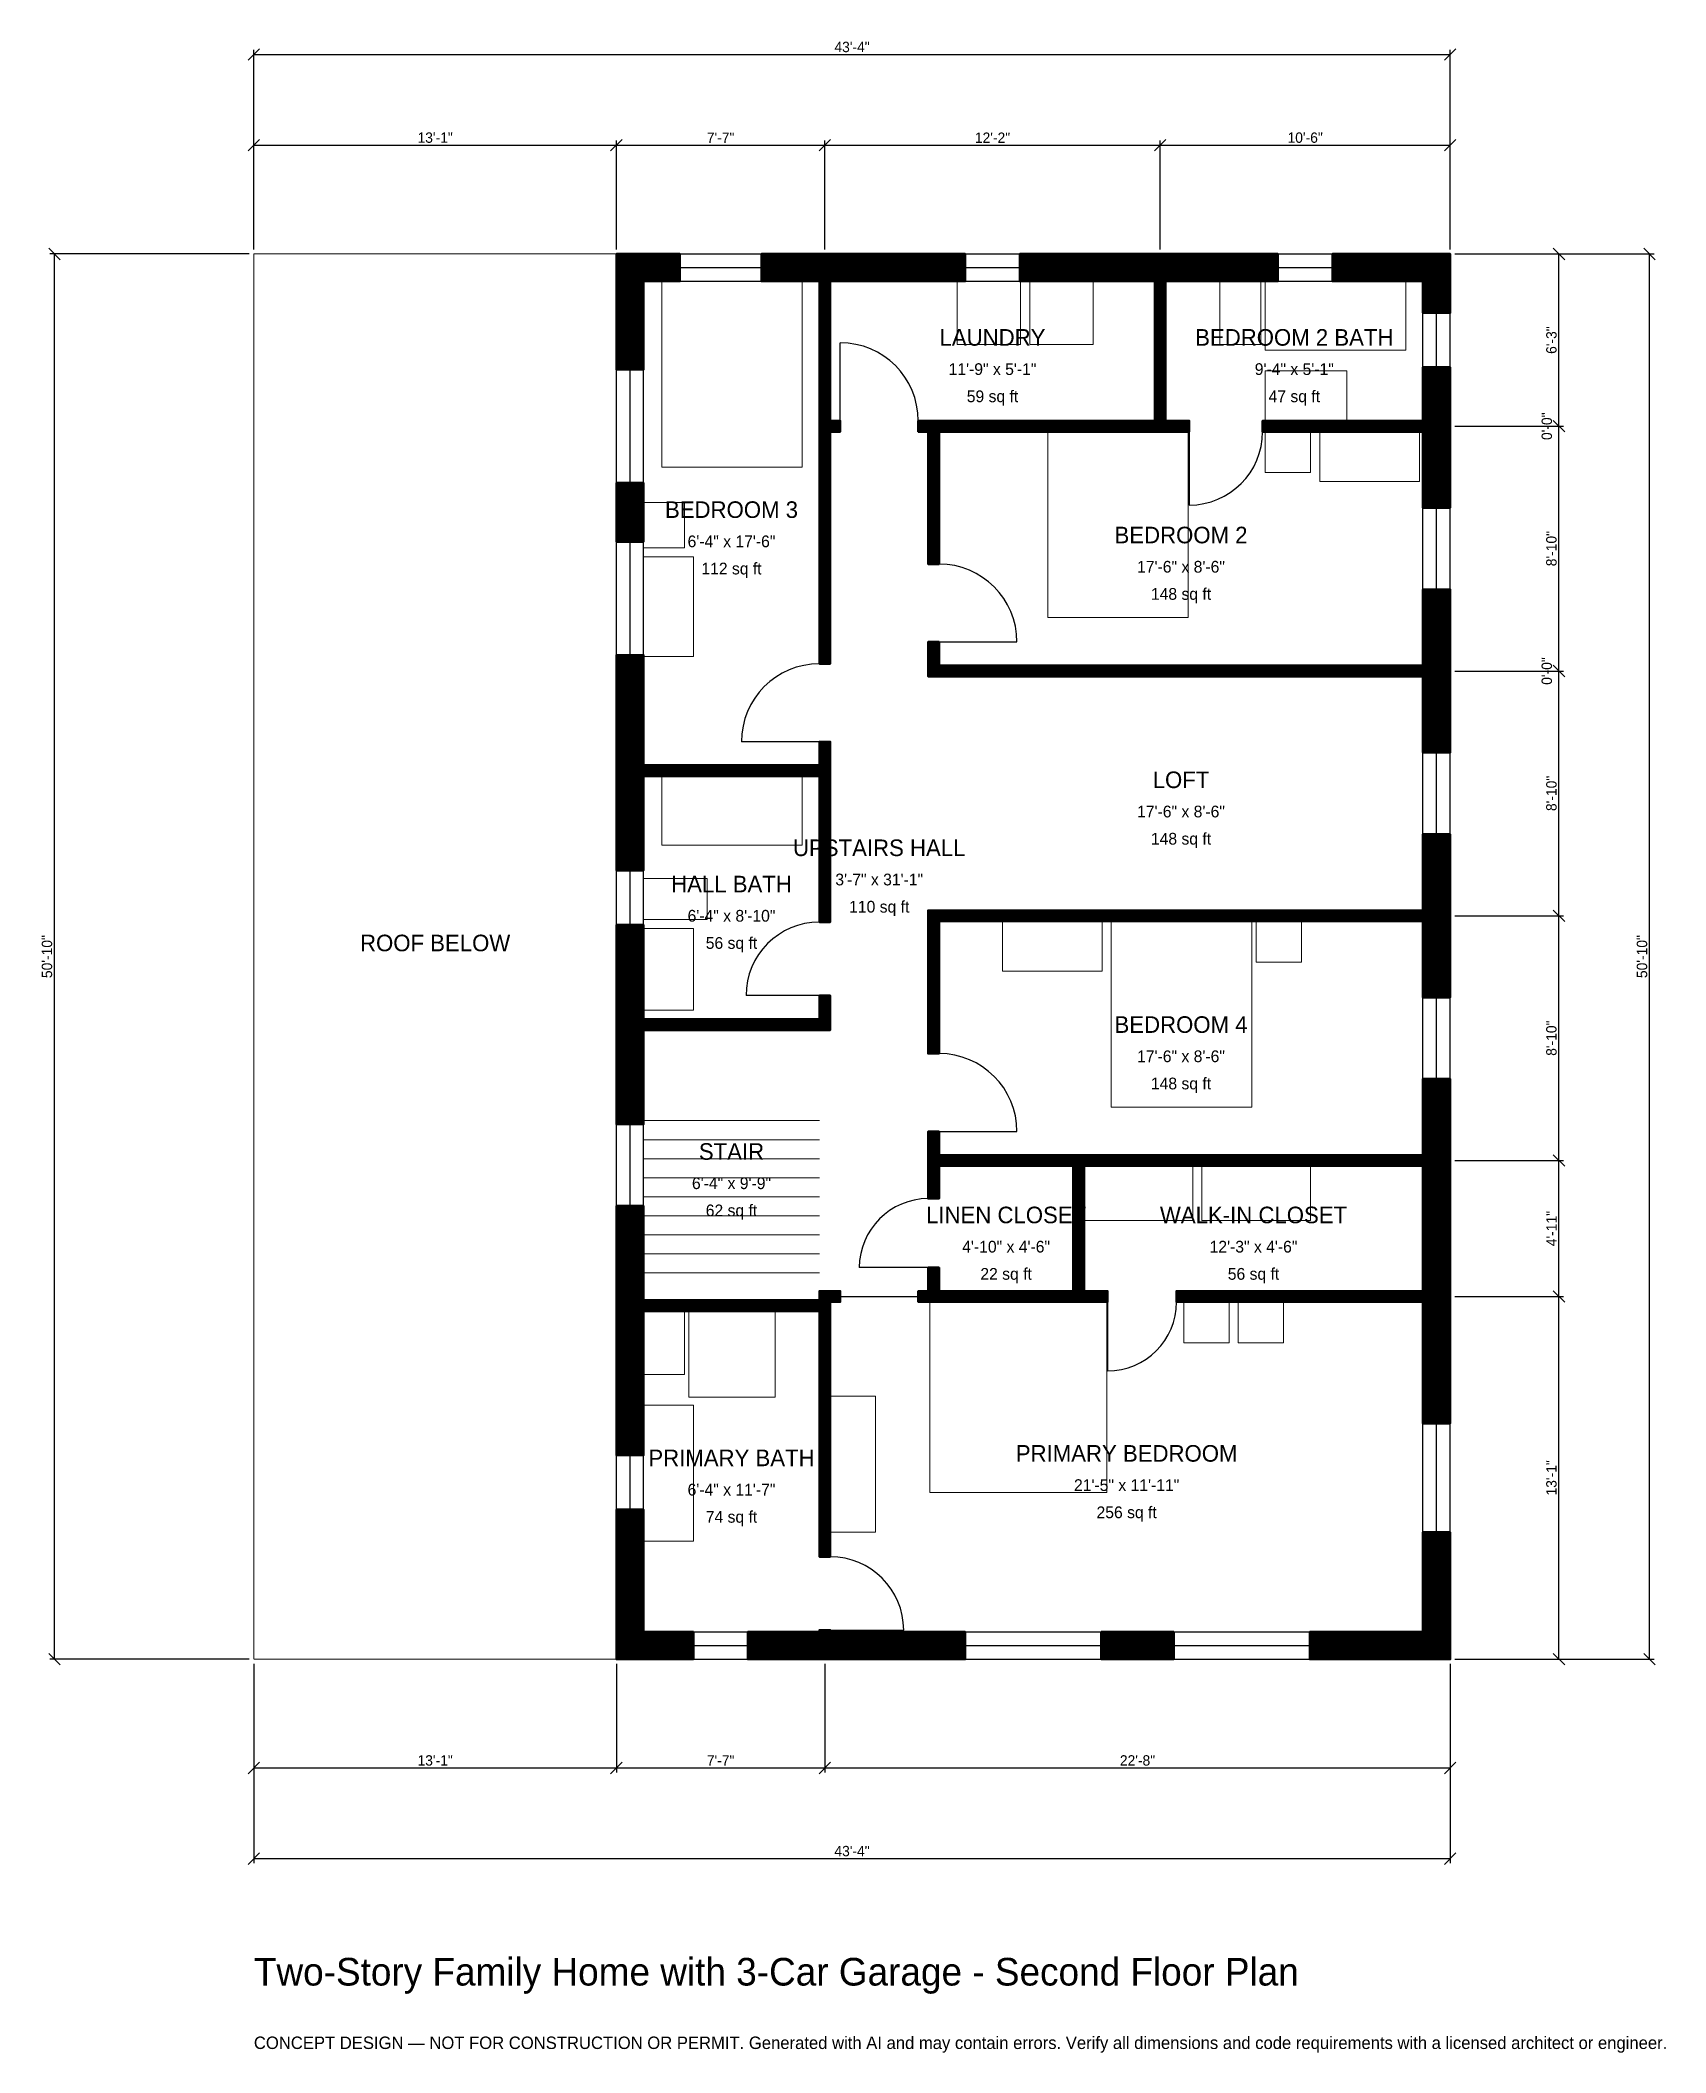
# Model space of a CAD drawing. Header units: inches. Extents: x -93 to 613, y -171 to 703.
import ezdxf
from ezdxf.enums import TextEntityAlignment as Align

# ---------------------------------------------------------------- set-up
doc = ezdxf.new("R2010")
doc.units = ezdxf.units.IN
doc.header["$MEASUREMENT"] = 0
doc.linetypes.add('DASHED', pattern=[0.6, 0.5, -0.1])
for name, color, linetype, lineweight in [('A-ANNO-DIMS', 1, 'Continuous', 13), ('A-ANNO-TEXT', 7, 'Continuous', 18), ('A-AREA-IDEN', 7, 'Continuous', 18), ('A-DOOR', 2, 'Continuous', 25), ('A-FLOR-FIXT', 9, 'Continuous', 13), ('A-FLOR-STRS', 3, 'Continuous', 18), ('A-FURN', 9, 'Continuous', 13), ('A-GLAZ', 4, 'Continuous', 25), ('A-SITE-PAVE', 8, 'Continuous', 13), ('A-WALL', 7, 'Continuous', 50), ('A-WALL-PATT', 8, 'Continuous', 13)]:
    doc.layers.add(name, color=color, linetype=linetype, lineweight=lineweight)
doc.dimstyles.new('PLAN', dxfattribs={"dimtxt": 4.5, "dimasz": 3, "dimexe": 2, "dimexo": 2, "dimgap": 1, "dimtad": 1, "dimdec": 0, "dimlunit": 4, "dimtsz": 2.5, "dimcen": 2.5, "dimclrd": 1, "dimclre": 1, "dimazin": 3, "dimtfac": 1, "dimtmove": 0, "dimatfit": 3})

msp = doc.modelspace()

# ---------------------------------------------------------------- hatches: boundary and pattern name
at = {"layer": 'A-WALL-PATT'}
h = msp.add_hatch(dxfattribs=at)
h.set_pattern_fill('ANSI31', color=8, scale=0.8)
h.paths.add_polyline_path([(242.126, 0), (214.5669, 0), (214.5669, 11.811), (242.126, 11.811), (245.6693, 11.811), (245.6693, 12.5984), (250.3937, 12.5984), (250.3937, 11.811), (253.937, 11.811), (309.0551, 11.811), (309.0551, 0), (253.937, 0), (250.3937, 0), (250.3937, 0), (245.6693, 0), (245.6693, 0), (242.126, 0)])
h.paths.add_polyline_path([(169.2913, 0), (169.2913, 0), (157.4803, 0), (157.4803, 0), (157.4803, 0), (157.4803, 11.811), (157.4803, 11.811), (157.4803, 64.9606), (169.2913, 64.9606), (169.2913, 11.811), (190.9449, 11.811), (190.9449, 0), (169.2913, 0)])
h.paths.add_polyline_path([(157.4803, 147.6378), (157.4803, 151.1811), (157.4803, 151.1811), (157.4803, 155.9055), (157.4803, 155.9055), (157.4803, 159.4488), (157.4803, 196.8504), (169.2913, 196.8504), (169.2913, 159.4488), (169.2913, 155.9055), (245.6693, 155.9055), (245.6693, 159.8425), (250.3937, 159.8425), (254.7244, 159.8425), (254.7244, 155.1181), (250.3937, 155.1181), (250.3937, 151.1811), (250.3937, 44.4882), (245.6693, 44.4882), (245.6693, 151.1811), (169.2913, 151.1811), (169.2913, 147.6378), (169.2913, 88.5827), (157.4803, 88.5827), (157.4803, 147.6378)])
h.paths.add_polyline_path([(157.4803, 269.685), (157.4803, 273.2283), (157.4803, 273.2283), (157.4803, 277.9528), (157.4803, 277.9528), (157.4803, 281.4961), (157.4803, 318.8976), (169.2913, 318.8976), (169.2913, 281.4961), (169.2913, 277.9528), (245.6693, 277.9528), (245.6693, 288.189), (250.3937, 288.189), (250.3937, 277.9528), (250.3937, 273.2283), (245.6693, 273.2283), (169.2913, 273.2283), (169.2913, 269.685), (169.2913, 232.2835), (157.4803, 232.2835), (157.4803, 269.685)])
h.paths.add_polyline_path([(157.4803, 379.9213), (157.4803, 383.4646), (157.4803, 383.4646), (157.4803, 388.189), (157.4803, 388.189), (157.4803, 391.7323), (157.4803, 436.0236), (169.2913, 436.0236), (169.2913, 391.7323), (169.2913, 388.189), (245.6693, 388.189), (245.6693, 398.4252), (250.3937, 398.4252), (250.3937, 388.189), (250.3937, 383.4646), (250.3937, 320.0787), (245.6693, 320.0787), (245.6693, 383.4646), (169.2913, 383.4646), (169.2913, 379.9213), (169.2913, 342.5197), (157.4803, 342.5197), (157.4803, 379.9213)])
h.paths.add_polyline_path([(157.4803, 510.8268), (169.2913, 510.8268), (169.2913, 485.2362), (157.4803, 485.2362), (157.4803, 510.8268)])
h.paths.add_polyline_path([(157.4803, 598.4252), (157.4803, 598.4252), (157.4803, 610.2362), (157.4803, 610.2362), (157.4803, 610.2363), (169.2913, 610.2363), (169.2913, 610.2362), (185.0394, 610.2362), (185.0394, 598.4252), (169.2913, 598.4252), (169.2913, 560.0394), (157.4803, 560.0394), (157.4803, 598.4252)])
h.paths.add_polyline_path([(242.126, 610.2362), (245.6693, 610.2362), (245.6693, 610.2363), (250.3937, 610.2363), (250.3937, 610.2362), (253.937, 610.2362), (309.0551, 610.2362), (309.0551, 598.4252), (253.937, 598.4252), (250.3937, 598.4252), (250.3937, 537.7953), (254.7244, 537.7953), (254.7244, 533.0709), (250.3937, 533.0709), (250.3937, 432.2835), (245.6693, 432.2835), (245.6693, 533.0709), (245.6693, 537.7953), (245.6693, 598.4252), (242.126, 598.4252), (220.4724, 598.4252), (220.4724, 610.2362), (242.126, 610.2362)])
h.paths.add_polyline_path([(387.7953, 610.2362), (391.3386, 610.2362), (391.3386, 610.2363), (396.063, 610.2363), (396.063, 610.2362), (399.6063, 610.2362), (444.8819, 610.2362), (444.8819, 598.4252), (399.6063, 598.4252), (396.063, 598.4252), (396.063, 537.7953), (406.2992, 537.7953), (406.2992, 533.0709), (396.063, 533.0709), (396.063, 533.0709), (391.3386, 533.0709), (391.3386, 533.0709), (297.6378, 533.0709), (297.6378, 533.0709), (297.6378, 475.5906), (292.9134, 475.5906), (292.9134, 533.0709), (288.5827, 533.0709), (288.5827, 537.7953), (292.9134, 537.7953), (292.9134, 537.7953), (391.3386, 537.7953), (391.3386, 598.4252), (387.7953, 598.4252), (332.6772, 598.4252), (332.6772, 610.2362), (387.7953, 610.2362)])
h.paths.add_polyline_path([(507.874, 610.2362), (507.874, 610.2363), (519.685, 610.2363), (519.685, 610.2362), (519.6851, 610.2362), (519.6851, 598.4252), (519.685, 598.4252), (519.685, 584.6457), (507.874, 584.6457), (507.874, 598.4252), (468.5039, 598.4252), (468.5039, 610.2362), (507.874, 610.2362)])
h.paths.add_polyline_path([(519.685, 541.3386), (519.685, 537.7953), (519.6851, 537.7953), (519.6851, 533.0709), (519.685, 533.0709), (519.685, 529.5276), (519.685, 500), (507.874, 500), (507.874, 529.5276), (507.874, 533.0709), (438.189, 533.0709), (438.189, 537.7953), (507.874, 537.7953), (507.874, 541.3386), (507.874, 561.0236), (519.685, 561.0236), (519.685, 541.3386)])
h.paths.add_polyline_path([(519.685, 435.0394), (519.685, 431.4961), (519.6851, 431.4961), (519.6851, 426.7717), (519.685, 426.7717), (519.685, 423.2283), (519.685, 393.7008), (507.874, 393.7008), (507.874, 423.2283), (507.874, 426.7717), (292.9134, 426.7717), (292.9134, 426.7717), (292.9134, 431.4961), (292.9134, 441.7323), (297.6378, 441.7323), (297.6378, 431.4961), (507.874, 431.4961), (507.874, 435.0394), (507.874, 464.5669), (519.685, 464.5669), (519.685, 435.0394)])
h.paths.add_polyline_path([(519.685, 328.7402), (519.685, 325.1969), (519.6851, 325.1969), (519.6851, 320.4724), (519.685, 320.4724), (519.685, 316.9291), (519.685, 287.4016), (507.874, 287.4016), (507.874, 316.9291), (507.874, 320.4724), (297.6378, 320.4724), (297.6378, 262.9921), (292.9134, 262.9921), (292.9134, 320.4724), (292.9134, 325.1969), (297.6378, 325.1969), (507.874, 325.1969), (507.874, 328.7402), (507.874, 358.2677), (519.685, 358.2677), (519.685, 328.7402)])
h.paths.add_polyline_path([(519.685, 222.4409), (519.685, 218.8976), (519.6851, 218.8976), (519.6851, 214.1732), (519.685, 214.1732), (519.685, 210.6299), (519.685, 163.3858), (519.685, 159.8425), (519.6851, 159.8425), (519.6851, 155.1181), (519.685, 155.1181), (519.685, 151.5748), (519.685, 102.3622), (507.874, 102.3622), (507.874, 151.5748), (507.874, 155.1181), (400.7874, 155.1181), (400.7874, 159.8425), (507.874, 159.8425), (507.874, 163.3858), (507.874, 210.6299), (507.874, 214.1732), (360.6299, 214.1732), (360.6299, 159.8425), (370.8661, 159.8425), (370.8661, 155.1181), (360.6299, 155.1181), (355.9055, 155.1181), (297.6378, 155.1181), (292.9134, 155.1181), (288.5827, 155.1181), (288.5827, 159.8425), (292.9134, 159.8425), (292.9134, 170.0787), (297.6378, 170.0787), (297.6378, 159.8425), (355.9055, 159.8425), (355.9055, 214.1732), (297.6378, 214.1732), (297.6378, 200), (292.9134, 200), (292.9134, 214.1732), (292.9134, 218.8976), (292.9134, 229.1339), (297.6378, 229.1339), (297.6378, 218.8976), (355.9055, 218.8976), (360.6299, 218.8976), (507.874, 218.8976), (507.874, 222.4409), (507.874, 251.9685), (519.685, 251.9685), (519.685, 222.4409)])
h.paths.add_polyline_path([(519.685, 11.811), (519.6851, 11.811), (519.6851, 0), (519.685, 0), (519.685, 0), (507.874, 0), (507.874, 0), (458.6614, 0), (458.6614, 11.811), (507.874, 11.811), (507.874, 55.1181), (519.685, 55.1181), (519.685, 11.811)])
h.paths.add_polyline_path([(368.1102, 0), (368.1102, 11.811), (399.6063, 11.811), (399.6063, 0), (368.1102, 0)])

# ---------------------------------------------------------------- linework, layer by layer
at = {"layer": 'A-DOOR'}
for p, q in [((254.7244, 537.7953), (254.7244, 571.6535)), ((406.2992, 533.0709), (406.2992, 501.1811)), ((297.6378, 441.7323), (331.4961, 441.7323)), ((245.6693, 398.4252), (211.811, 398.4252)), ((245.6693, 288.189), (213.7795, 288.189)), ((297.6378, 229.1339), (331.4961, 229.1339)), ((292.9134, 170.0787), (262.9921, 170.0787)), ((254.7244, 157.4803), (288.5827, 157.4803)), ((370.8661, 155.1181), (370.8661, 125.1969)), ((250.3937, 12.5984), (282.2835, 12.5984))]:
    msp.add_line(p, q, dxfattribs=at)
for centre, radius, start, end in [((254.7244, 537.7953), 33.8583, 0, 90), ((406.2992, 533.0709), 31.8898, 270, 360), ((297.6378, 441.7323), 33.8583, 0, 90), ((245.6693, 398.4252), 33.8583, 90, 180), ((245.6693, 288.189), 31.8898, 90, 180), ((297.6378, 229.1339), 33.8583, 0, 90), ((292.9134, 170.0787), 29.9213, 90, 180), ((370.8661, 155.1181), 29.9213, 270, 360), ((250.3937, 12.5984), 31.8898, 0, 90)]:
    msp.add_arc(centre, radius, start, end, dxfattribs=at)
at = {"layer": 'A-FLOR-FIXT'}
for points in [[(419.685, 570.8661), (437.4016, 570.8661), (437.4016, 598.4252), (419.685, 598.4252)], [(439.3701, 568.5039), (500.3937, 568.5039), (500.3937, 598.4252), (439.3701, 598.4252)], [(439.3701, 537.7953), (474.8031, 537.7953), (474.8031, 559.4488), (439.3701, 559.4488)], [(177.1654, 353.5433), (238.189, 353.5433), (238.189, 383.4646), (177.1654, 383.4646)], [(169.2913, 321.2598), (196.8504, 321.2598), (196.8504, 338.9764), (169.2913, 338.9764)], [(169.2913, 281.8898), (190.9449, 281.8898), (190.9449, 317.3228), (169.2913, 317.3228)], [(169.2913, 123.622), (187.0079, 123.622), (187.0079, 151.1811), (169.2913, 151.1811)], [(188.9764, 113.7795), (226.378, 113.7795), (226.378, 151.1811), (188.9764, 151.1811)], [(169.2913, 51.1811), (190.9449, 51.1811), (190.9449, 110.2362), (169.2913, 110.2362)]]:
    msp.add_lwpolyline(points, close=True, dxfattribs=at)
at = {"layer": 'A-FLOR-STRS'}
for p, q in [((169.2913, 233.8583), (245.6693, 233.8583)), ((169.2913, 225.5906), (245.6693, 225.5906)), ((169.2913, 217.3228), (245.6693, 217.3228)), ((169.2913, 209.0551), (245.6693, 209.0551)), ((169.2913, 200.7874), (245.6693, 200.7874)), ((169.2913, 192.5197), (245.6693, 192.5197)), ((169.2913, 184.252), (245.6693, 184.252)), ((169.2913, 175.9843), (245.6693, 175.9843)), ((169.2913, 167.7165), (245.6693, 167.7165))]:
    msp.add_line(p, q, dxfattribs=at)
at = {"layer": 'A-FURN'}
for points in [[(177.1654, 517.7165), (238.189, 517.7165), (238.189, 598.4252), (177.1654, 598.4252)], [(305.5118, 570.8661), (333.0709, 570.8661), (333.0709, 598.4252), (305.5118, 598.4252)], [(337.0079, 570.8661), (364.5669, 570.8661), (364.5669, 598.4252), (337.0079, 598.4252)], [(344.8819, 452.3622), (405.9055, 452.3622), (405.9055, 533.0709), (344.8819, 533.0709)], [(439.3701, 515.3543), (459.0551, 515.3543), (459.0551, 533.0709), (439.3701, 533.0709)], [(462.9921, 511.4173), (506.2992, 511.4173), (506.2992, 533.0709), (462.9921, 533.0709)], [(169.2913, 482.6772), (187.0079, 482.6772), (187.0079, 502.3622), (169.2913, 502.3622)], [(169.2913, 435.4331), (190.9449, 435.4331), (190.9449, 478.7402), (169.2913, 478.7402)], [(325.1969, 298.8189), (368.5039, 298.8189), (368.5039, 320.4724), (325.1969, 320.4724)], [(372.4409, 239.7638), (433.4646, 239.7638), (433.4646, 320.4724), (372.4409, 320.4724)], [(435.4331, 302.7559), (455.1181, 302.7559), (455.1181, 320.4724), (435.4331, 320.4724)], [(360.6299, 190.5512), (407.874, 190.5512), (407.874, 214.1732), (360.6299, 214.1732)], [(411.811, 190.5512), (459.0551, 190.5512), (459.0551, 214.1732), (411.811, 214.1732)], [(293.7008, 72.4409), (370.4724, 72.4409), (370.4724, 155.1181), (293.7008, 155.1181)], [(403.937, 137.4016), (423.622, 137.4016), (423.622, 155.1181), (403.937, 155.1181)], [(427.5591, 137.4016), (447.2441, 137.4016), (447.2441, 155.1181), (427.5591, 155.1181)], [(250.3937, 55.1181), (270.0787, 55.1181), (270.0787, 114.1732), (250.3937, 114.1732)]]:
    msp.add_lwpolyline(points, close=True, dxfattribs=at)
at = {"layer": 'A-GLAZ'}
for p, q in [((185.0394, 610.2362), (220.4724, 610.2362)), ((185.0394, 604.3307), (220.4724, 604.3307)), ((309.0551, 610.2362), (332.6772, 610.2362)), ((309.0551, 604.3307), (332.6772, 604.3307)), ((444.8819, 610.2362), (468.5039, 610.2362)), ((444.8819, 604.3307), (468.5039, 604.3307)), ((185.0394, 598.4252), (220.4724, 598.4252)), ((309.0551, 598.4252), (332.6772, 598.4252)), ((444.8819, 598.4252), (468.5039, 598.4252)), ((507.874, 561.0236), (507.874, 584.6457)), ((513.7795, 561.0236), (513.7795, 584.6457)), ((519.685, 561.0236), (519.685, 584.6457)), ((157.4803, 510.8268), (157.4803, 560.0394)), ((163.3858, 510.8268), (163.3858, 560.0394)), ((169.2913, 510.8268), (169.2913, 560.0394)), ((507.874, 464.5669), (507.874, 500)), ((513.7795, 464.5669), (513.7795, 500)), ((519.685, 464.5669), (519.685, 500)), ((157.4803, 436.0236), (157.4803, 485.2362)), ((163.3858, 436.0236), (163.3858, 485.2362)), ((169.2913, 436.0236), (169.2913, 485.2362)), ((507.874, 358.2677), (507.874, 393.7008)), ((513.7795, 358.2677), (513.7795, 393.7008)), ((519.685, 358.2677), (519.685, 393.7008)), ((157.4803, 318.8976), (157.4803, 342.5197)), ((163.3858, 318.8976), (163.3858, 342.5197)), ((169.2913, 318.8976), (169.2913, 342.5197)), ((507.874, 251.9685), (507.874, 287.4016)), ((513.7795, 251.9685), (513.7795, 287.4016)), ((519.685, 251.9685), (519.685, 287.4016)), ((157.4803, 196.8504), (157.4803, 232.2835)), ((163.3858, 196.8504), (163.3858, 232.2835)), ((169.2913, 196.8504), (169.2913, 232.2835)), ((507.874, 55.1181), (507.874, 102.3622)), ((513.7795, 55.1181), (513.7795, 102.3622)), ((519.685, 55.1181), (519.685, 102.3622)), ((157.4803, 64.9606), (157.4803, 88.5827)), ((163.3858, 64.9606), (163.3858, 88.5827)), ((169.2913, 64.9606), (169.2913, 88.5827)), ((190.9449, 11.811), (214.5669, 11.811)), ((309.0551, 11.811), (368.1102, 11.811)), ((399.6063, 11.811), (458.6614, 11.811)), ((190.9449, 5.9055), (214.5669, 5.9055)), ((190.9449, 0), (214.5669, 0)), ((309.0551, 5.9055), (368.1102, 5.9055)), ((309.0551, 0), (368.1102, 0)), ((399.6063, 5.9055), (458.6614, 5.9055)), ((399.6063, 0), (458.6614, 0))]:
    msp.add_line(p, q, dxfattribs=at)
at = {"layer": 'A-SITE-PAVE', "linetype": 'DASHED'}
msp.add_lwpolyline([(0, 0), (157.4803, 0), (157.4803, 610.2362), (0, 610.2362)], close=True, dxfattribs=at)
at = {"layer": 'A-WALL'}
for points in [[(157.4803, 598.4252), (157.4803, 598.4252), (157.4803, 610.2362), (157.4803, 610.2362), (157.4803, 610.2363), (169.2913, 610.2363), (169.2913, 610.2362), (185.0394, 610.2362), (185.0394, 598.4252), (169.2913, 598.4252), (169.2913, 560.0394), (157.4803, 560.0394), (157.4803, 598.4252)], [(242.126, 610.2362), (245.6693, 610.2362), (245.6693, 610.2363), (250.3937, 610.2363), (250.3937, 610.2362), (253.937, 610.2362), (309.0551, 610.2362), (309.0551, 598.4252), (253.937, 598.4252), (250.3937, 598.4252), (250.3937, 537.7953), (254.7244, 537.7953), (254.7244, 533.0709), (250.3937, 533.0709), (250.3937, 432.2835), (245.6693, 432.2835), (245.6693, 533.0709), (245.6693, 537.7953), (245.6693, 598.4252), (242.126, 598.4252), (220.4724, 598.4252), (220.4724, 610.2362), (242.126, 610.2362)], [(387.7953, 610.2362), (391.3386, 610.2362), (391.3386, 610.2363), (396.063, 610.2363), (396.063, 610.2362), (399.6063, 610.2362), (444.8819, 610.2362), (444.8819, 598.4252), (399.6063, 598.4252), (396.063, 598.4252), (396.063, 537.7953), (406.2992, 537.7953), (406.2992, 533.0709), (396.063, 533.0709), (396.063, 533.0709), (391.3386, 533.0709), (391.3386, 533.0709), (297.6378, 533.0709), (297.6378, 533.0709), (297.6378, 475.5906), (292.9134, 475.5906), (292.9134, 533.0709), (288.5827, 533.0709), (288.5827, 537.7953), (292.9134, 537.7953), (292.9134, 537.7953), (391.3386, 537.7953), (391.3386, 598.4252), (387.7953, 598.4252), (332.6772, 598.4252), (332.6772, 610.2362), (387.7953, 610.2362)], [(507.874, 610.2362), (507.874, 610.2363), (519.685, 610.2363), (519.685, 610.2362), (519.6851, 610.2362), (519.6851, 598.4252), (519.685, 598.4252), (519.685, 584.6457), (507.874, 584.6457), (507.874, 598.4252), (468.5039, 598.4252), (468.5039, 610.2362), (507.874, 610.2362)], [(519.685, 541.3386), (519.685, 537.7953), (519.6851, 537.7953), (519.6851, 533.0709), (519.685, 533.0709), (519.685, 529.5276), (519.685, 500), (507.874, 500), (507.874, 529.5276), (507.874, 533.0709), (438.189, 533.0709), (438.189, 537.7953), (507.874, 537.7953), (507.874, 541.3386), (507.874, 561.0236), (519.685, 561.0236), (519.685, 541.3386)], [(157.4803, 510.8268), (169.2913, 510.8268), (169.2913, 485.2362), (157.4803, 485.2362), (157.4803, 510.8268)], [(519.685, 435.0394), (519.685, 431.4961), (519.6851, 431.4961), (519.6851, 426.7717), (519.685, 426.7717), (519.685, 423.2283), (519.685, 393.7008), (507.874, 393.7008), (507.874, 423.2283), (507.874, 426.7717), (292.9134, 426.7717), (292.9134, 426.7717), (292.9134, 431.4961), (292.9134, 441.7323), (297.6378, 441.7323), (297.6378, 431.4961), (507.874, 431.4961), (507.874, 435.0394), (507.874, 464.5669), (519.685, 464.5669), (519.685, 435.0394)], [(157.4803, 379.9213), (157.4803, 383.4646), (157.4803, 383.4646), (157.4803, 388.189), (157.4803, 388.189), (157.4803, 391.7323), (157.4803, 436.0236), (169.2913, 436.0236), (169.2913, 391.7323), (169.2913, 388.189), (245.6693, 388.189), (245.6693, 398.4252), (250.3937, 398.4252), (250.3937, 388.189), (250.3937, 383.4646), (250.3937, 320.0787), (245.6693, 320.0787), (245.6693, 383.4646), (169.2913, 383.4646), (169.2913, 379.9213), (169.2913, 342.5197), (157.4803, 342.5197), (157.4803, 379.9213)], [(519.685, 328.7402), (519.685, 325.1969), (519.6851, 325.1969), (519.6851, 320.4724), (519.685, 320.4724), (519.685, 316.9291), (519.685, 287.4016), (507.874, 287.4016), (507.874, 316.9291), (507.874, 320.4724), (297.6378, 320.4724), (297.6378, 262.9921), (292.9134, 262.9921), (292.9134, 320.4724), (292.9134, 325.1969), (297.6378, 325.1969), (507.874, 325.1969), (507.874, 328.7402), (507.874, 358.2677), (519.685, 358.2677), (519.685, 328.7402)], [(157.4803, 269.685), (157.4803, 273.2283), (157.4803, 273.2283), (157.4803, 277.9528), (157.4803, 277.9528), (157.4803, 281.4961), (157.4803, 318.8976), (169.2913, 318.8976), (169.2913, 281.4961), (169.2913, 277.9528), (245.6693, 277.9528), (245.6693, 288.189), (250.3937, 288.189), (250.3937, 277.9528), (250.3937, 273.2283), (245.6693, 273.2283), (169.2913, 273.2283), (169.2913, 269.685), (169.2913, 232.2835), (157.4803, 232.2835), (157.4803, 269.685)], [(519.685, 222.4409), (519.685, 218.8976), (519.6851, 218.8976), (519.6851, 214.1732), (519.685, 214.1732), (519.685, 210.6299), (519.685, 163.3858), (519.685, 159.8425), (519.6851, 159.8425), (519.6851, 155.1181), (519.685, 155.1181), (519.685, 151.5748), (519.685, 102.3622), (507.874, 102.3622), (507.874, 151.5748), (507.874, 155.1181), (400.7874, 155.1181), (400.7874, 159.8425), (507.874, 159.8425), (507.874, 163.3858), (507.874, 210.6299), (507.874, 214.1732), (360.6299, 214.1732), (360.6299, 159.8425), (370.8661, 159.8425), (370.8661, 155.1181), (360.6299, 155.1181), (355.9055, 155.1181), (297.6378, 155.1181), (292.9134, 155.1181), (288.5827, 155.1181), (288.5827, 159.8425), (292.9134, 159.8425), (292.9134, 170.0787), (297.6378, 170.0787), (297.6378, 159.8425), (355.9055, 159.8425), (355.9055, 214.1732), (297.6378, 214.1732), (297.6378, 200), (292.9134, 200), (292.9134, 214.1732), (292.9134, 218.8976), (292.9134, 229.1339), (297.6378, 229.1339), (297.6378, 218.8976), (355.9055, 218.8976), (360.6299, 218.8976), (507.874, 218.8976), (507.874, 222.4409), (507.874, 251.9685), (519.685, 251.9685), (519.685, 222.4409)], [(157.4803, 147.6378), (157.4803, 151.1811), (157.4803, 151.1811), (157.4803, 155.9055), (157.4803, 155.9055), (157.4803, 159.4488), (157.4803, 196.8504), (169.2913, 196.8504), (169.2913, 159.4488), (169.2913, 155.9055), (245.6693, 155.9055), (245.6693, 159.8425), (250.3937, 159.8425), (254.7244, 159.8425), (254.7244, 155.1181), (250.3937, 155.1181), (250.3937, 151.1811), (250.3937, 44.4882), (245.6693, 44.4882), (245.6693, 151.1811), (169.2913, 151.1811), (169.2913, 147.6378), (169.2913, 88.5827), (157.4803, 88.5827), (157.4803, 147.6378)], [(169.2913, 0), (169.2913, 0), (157.4803, 0), (157.4803, 0), (157.4803, 0), (157.4803, 11.811), (157.4803, 11.811), (157.4803, 64.9606), (169.2913, 64.9606), (169.2913, 11.811), (190.9449, 11.811), (190.9449, 0), (169.2913, 0)], [(519.685, 11.811), (519.6851, 11.811), (519.6851, 0), (519.685, 0), (519.685, 0), (507.874, 0), (507.874, 0), (458.6614, 0), (458.6614, 11.811), (507.874, 11.811), (507.874, 55.1181), (519.685, 55.1181), (519.685, 11.811)], [(242.126, 0), (214.5669, 0), (214.5669, 11.811), (242.126, 11.811), (245.6693, 11.811), (245.6693, 12.5984), (250.3937, 12.5984), (250.3937, 11.811), (253.937, 11.811), (309.0551, 11.811), (309.0551, 0), (253.937, 0), (250.3937, 0), (250.3937, 0), (245.6693, 0), (245.6693, 0), (242.126, 0)], [(368.1102, 0), (368.1102, 11.811), (399.6063, 11.811), (399.6063, 0), (368.1102, 0)]]:
    msp.add_lwpolyline(points, close=True, dxfattribs=at)

# ---------------------------------------------------------------- texts
at = {"layer": 'A-ANNO-TEXT'}
for s, height, p in [('Two-Story Family Home with 3-Car Garage - Second Floor Plan', 12, (0, -141.7323)), ('CONCEPT DESIGN — NOT FOR CONSTRUCTION OR PERMIT. Generated with AI and may contain errors. Verify all dimensions and code requirements with a licensed architect or engineer.', 5.4, (0, -169.2913))]:
    msp.add_text(s, height=height, dxfattribs=at).set_placement(p)
at = {"layer": 'A-AREA-IDEN'}
for s, height, p in [('LAUNDRY', 7.2, (320.8661, 574.0157)), ('BEDROOM 2 BATH', 7.2, (451.9685, 574.0157)), ('11\'-9" x 5\'-1"', 5.1, (320.8661, 560.2362)), ('9\'-4" x 5\'-1"', 5.1, (451.9685, 560.2362)), ('59 sq ft', 5.1, (320.8661, 548.4252)), ('47 sq ft', 5.1, (451.9685, 548.4252)), ('BEDROOM 3', 7.2, (207.4803, 499.2126)), ('BEDROOM 2', 7.2, (402.7559, 488.189)), ('6\'-4" x 17\'-6"', 5.1, (207.4803, 485.4331)), ('112 sq ft', 5.1, (207.4803, 473.622)), ('17\'-6" x 8\'-6"', 5.1, (402.7559, 474.4094)), ('148 sq ft', 5.1, (402.7559, 462.5984)), ('LOFT', 7.2, (402.7559, 381.8898)), ('17\'-6" x 8\'-6"', 5.1, (402.7559, 368.1102)), ('148 sq ft', 5.1, (402.7559, 356.2992)), ('UPSTAIRS HALL', 7.2, (271.6535, 352.3622)), ('3\'-7" x 31\'-1"', 5.1, (271.6535, 338.5827)), ('HALL BATH', 7.2, (207.4803, 336.6142)), ('6\'-4" x 8\'-10"', 5.1, (207.4803, 322.8346)), ('110 sq ft', 5.1, (271.6535, 326.7717)), ('ROOF BELOW', 7.2, (78.7402, 311.0236)), ('56 sq ft', 5.1, (207.4803, 311.0236)), ('BEDROOM 4', 7.2, (402.7559, 275.5906)), ('17\'-6" x 8\'-6"', 5.1, (402.7559, 261.811)), ('148 sq ft', 5.1, (402.7559, 250)), ('STAIR', 7.2, (207.4803, 220.4724)), ('6\'-4" x 9\'-9"', 5.1, (207.4803, 206.6929)), ('62 sq ft', 5.1, (207.4803, 194.8819)), ('LINEN CLOSET', 7.2, (326.7717, 192.9134)), ('WALK-IN CLOSET', 7.2, (434.252, 192.9134)), ('4\'-10" x 4\'-6"', 5.1, (326.7717, 179.1339)), ('12\'-3" x 4\'-6"', 5.1, (434.252, 179.1339)), ('22 sq ft', 5.1, (326.7717, 167.3228)), ('56 sq ft', 5.1, (434.252, 167.3228)), ('PRIMARY BATH', 7.2, (207.4803, 87.4016)), ('PRIMARY BEDROOM', 7.2, (379.1339, 89.3701)), ('6\'-4" x 11\'-7"', 5.1, (207.4803, 73.622)), ('21\'-5" x 11\'-11"', 5.1, (379.1339, 75.5906)), ('74 sq ft', 5.1, (207.4803, 61.811)), ('256 sq ft', 5.1, (379.1339, 63.7795))]:
    msp.add_text(s, height=height, dxfattribs=at).set_placement(p, align=Align.MIDDLE_CENTER)

# ---------------------------------------------------------------- dimensions: what is measured, and where the dimension line sits
at = {"layer": 'A-ANNO-DIMS'}
for base, p1, p2, text in [((0, 696.8504), (0, 610.2362), (519.685, 610.2362), '43\'-4"'), ((0, 657.4803), (0, 610.2362), (157.4803, 610.2362), '13\'-1"'), ((157.4803, 657.4803), (157.4803, 610.2362), (248.0315, 610.2362), '7\'-7"'), ((248.0315, 657.4803), (248.0315, 610.2362), (393.7008, 610.2362), '12\'-2"'), ((393.7008, 657.4803), (393.7008, 610.2362), (519.685, 610.2362), '10\'-6"'), ((0, -47.2441), (0, 0), (157.4803, 0), '13\'-1"'), ((0, -86.6142), (0, 0), (519.685, 0), '43\'-4"'), ((157.4803, -47.2441), (157.4803, 0), (248.0315, 0), '7\'-7"'), ((248.0315, -47.2441), (248.0315, 0), (519.685, 0), '22\'-8"')]:
    msp.add_linear_dim(base=base, p1=p1, p2=p2, text=text, dimstyle='PLAN', dxfattribs=at).render()
for base, p1, p2, text in [((-86.6142, 0), (0, 0), (0, 610.2362), '50\'-10"'), ((566.9291, 535.4331), (519.685, 535.4331), (519.685, 610.2362), '6\'-3"'), ((606.2992, 0), (519.685, 0), (519.685, 610.2362), '50\'-10"'), ((566.9291, 535.4331), (519.685, 535.4331), (519.685, 535.4331), '0\'-0"'), ((566.9291, 429.1339), (519.685, 429.1339), (519.685, 535.4331), '8\'-10"'), ((566.9291, 429.1339), (519.685, 429.1339), (519.685, 429.1339), '0\'-0"'), ((566.9291, 322.8346), (519.685, 322.8346), (519.685, 429.1339), '8\'-10"'), ((566.9291, 216.5354), (519.685, 216.5354), (519.685, 322.8346), '8\'-10"'), ((566.9291, 157.4803), (519.685, 157.4803), (519.685, 216.5354), '4\'-11"'), ((566.9291, 0), (519.685, 0), (519.685, 157.4803), '13\'-1"')]:
    msp.add_linear_dim(base=base, p1=p1, p2=p2, angle=90, text=text, dimstyle='PLAN', dxfattribs=at).render()

doc.saveas('drawing.dxf')
